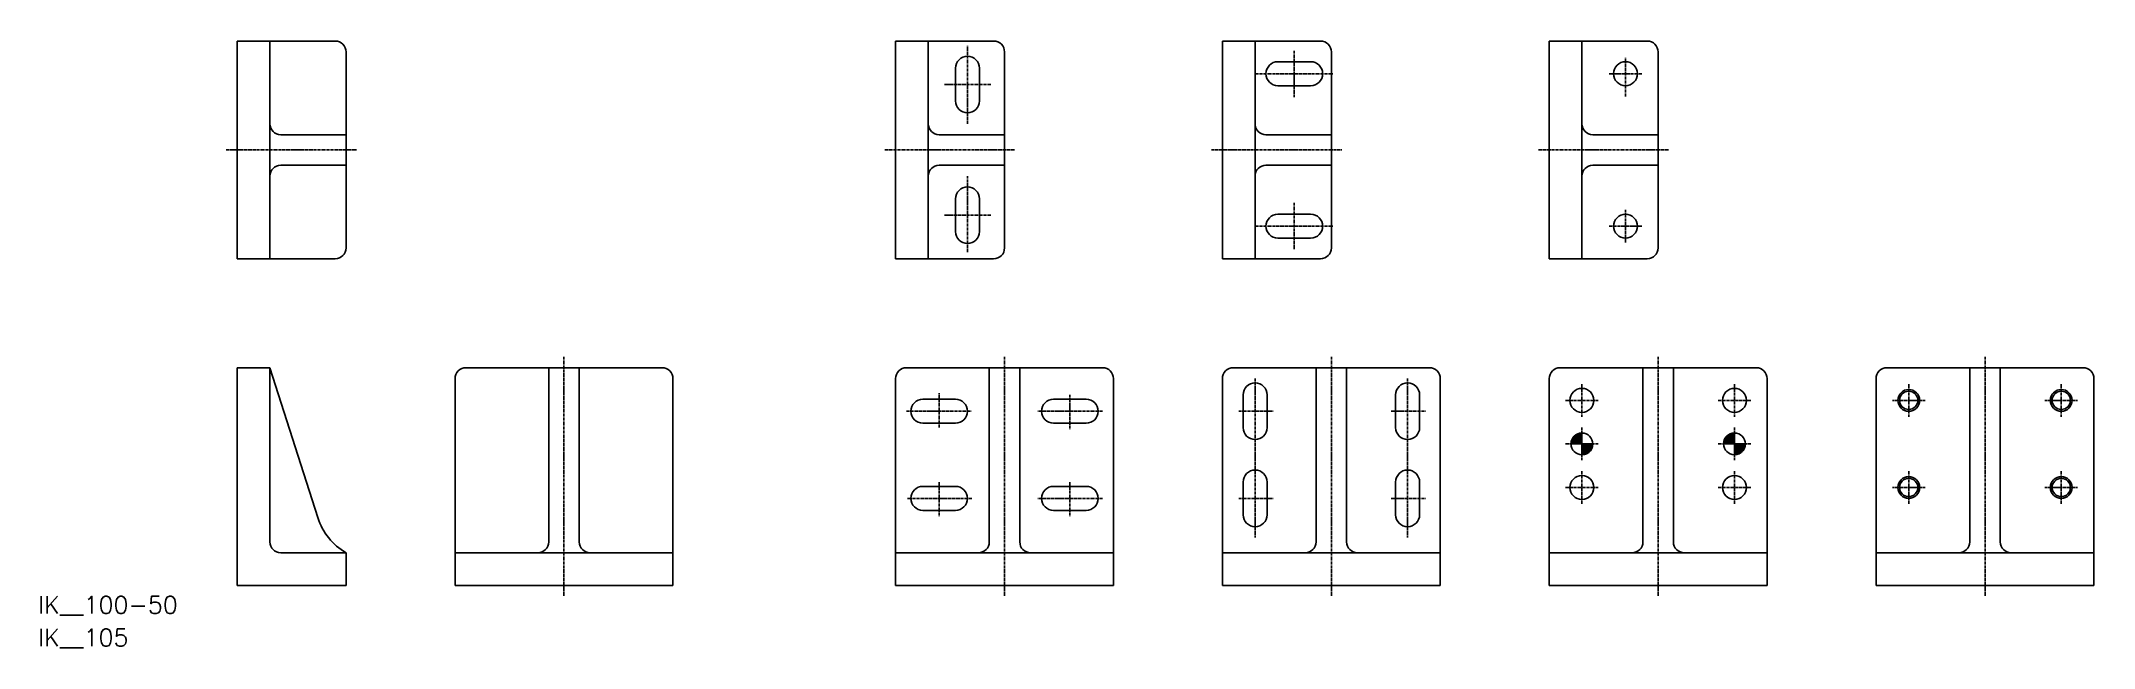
# Model space of a CAD drawing. Extents: x 11 to 954, y 9 to 288.
import ezdxf

# ---------------------------------------------------------------- set-up
doc = ezdxf.new("R2010")
doc.units = 0
doc.linetypes.add('CENTER', pattern=[2, 1.25, -0.25, 0.25, -0.25])
doc.layers.get('0').update_dxf_attribs({"linetype": 'CONTINUOUS'})
doc.layers.add('CENTER', color=1, linetype='CENTER')
doc.styles.get("Standard").update_dxf_attribs({"font": 'txt.shx'})

# ---------------------------------------------------------------- blocks, each defined once
blk = doc.blocks.new('*U8')
at = {"color": 7, "linetype": 'CONTINUOUS'}
for p, q in [((783.71, 104.04), (783.58, 102.93)), ((784.08, 105.1), (783.71, 104.04)), ((784.67, 106.05), (784.08, 105.1)), ((785.46, 106.84), (784.67, 106.05)), ((786.41, 107.43), (785.46, 106.84)), ((787.47, 107.8), (786.41, 107.43)), ((788.58, 107.93), (787.47, 107.8)), ((788.58, 107.8), (788.58, 107.93)), ((788.58, 107.8), (788.58, 107.43)), ((788.58, 107.43), (788.58, 106.84)), ((788.58, 106.84), (788.58, 106.05)), ((788.58, 106.05), (788.58, 105.1)), ((788.58, 105.1), (788.58, 104.04)), ((788.58, 104.04), (788.58, 102.93)), ((783.58, 102.93), (788.58, 102.93)), ((788.58, 102.93), (793.58, 102.93)), ((788.58, 102.93), (788.58, 101.82)), ((788.58, 101.82), (788.58, 100.76)), ((788.58, 100.76), (788.58, 99.81)), ((788.58, 99.81), (788.58, 99.02)), ((788.58, 99.02), (788.58, 98.42)), ((788.58, 98.42), (788.58, 98.05)), ((789.69, 98.05), (788.58, 97.93)), ((788.58, 97.93), (788.58, 98.05)), ((790.75, 98.42), (789.69, 98.05)), ((791.7, 99.02), (790.75, 98.42)), ((792.49, 99.81), (791.7, 99.02)), ((793.09, 100.76), (792.49, 99.81)), ((793.45, 101.82), (793.09, 100.76)), ((793.58, 102.93), (793.45, 101.82))]:
    blk.add_line(p, q, dxfattribs=at)
for points in [[(783.71, 104.04), (783.58, 102.93), (788.58, 102.93)], [(784.08, 105.1), (783.71, 104.04), (788.58, 104.04)], [(784.67, 106.05), (784.08, 105.1), (788.58, 105.1)], [(785.46, 106.84), (784.67, 106.05), (788.58, 106.05)], [(786.41, 107.43), (785.46, 106.84), (788.58, 106.84)], [(787.47, 107.8), (786.41, 107.43), (788.58, 107.43)], [(788.58, 107.93), (787.47, 107.8), (788.58, 107.8)], [(783.58, 102.93), (783.58, 102.93), (788.58, 102.93)], [(788.58, 102.93), (788.58, 102.93), (793.58, 102.93)], [(788.58, 102.93), (788.58, 101.82), (793.45, 101.82)], [(788.58, 101.82), (788.58, 100.76), (793.09, 100.76)], [(788.58, 100.76), (788.58, 99.81), (792.49, 99.81)], [(788.58, 99.81), (788.58, 99.02), (791.7, 99.02)], [(788.58, 99.02), (788.58, 98.42), (790.75, 98.42)], [(788.58, 98.42), (788.58, 98.05), (789.69, 98.05)]]:
    blk.add_solid(points, dxfattribs=at)
at = {"color": 7, "linetype": 'CONTINUOUS', "extrusion": (0, 0, -1)}
for points in [[(-783.71, 104.04), (-788.58, 104.04), (-788.58, 102.93)], [(-784.08, 105.1), (-788.58, 105.1), (-788.58, 104.04)], [(-784.67, 106.05), (-788.58, 106.05), (-788.58, 105.1)], [(-785.46, 106.84), (-788.58, 106.84), (-788.58, 106.05)], [(-786.41, 107.43), (-788.58, 107.43), (-788.58, 106.84)], [(-787.47, 107.8), (-788.58, 107.8), (-788.58, 107.43)], [(-788.58, 102.93), (-793.58, 102.93), (-793.45, 101.82)], [(-788.58, 101.82), (-793.45, 101.82), (-793.09, 100.76)], [(-788.58, 100.76), (-793.09, 100.76), (-792.49, 99.81)], [(-788.58, 99.81), (-792.49, 99.81), (-791.7, 99.02)], [(-788.58, 99.02), (-791.7, 99.02), (-790.75, 98.42)], [(-788.58, 98.42), (-790.75, 98.42), (-789.69, 98.05)], [(-788.58, 98.05), (-789.69, 98.05), (-788.58, 97.93)]]:
    blk.add_solid(points, dxfattribs=at)
blk = doc.blocks.new('*U9')
at = {"color": 7, "linetype": 'CONTINUOUS'}
for p, q in [((713.71, 104.04), (713.58, 102.93)), ((714.08, 105.1), (713.71, 104.04)), ((714.67, 106.05), (714.08, 105.1)), ((715.46, 106.84), (714.67, 106.05)), ((716.41, 107.43), (715.46, 106.84)), ((717.47, 107.8), (716.41, 107.43)), ((718.58, 107.93), (717.47, 107.8)), ((718.58, 107.8), (718.58, 107.93)), ((718.58, 107.8), (718.58, 107.43)), ((718.58, 107.43), (718.58, 106.84)), ((718.58, 106.84), (718.58, 106.05)), ((718.58, 106.05), (718.58, 105.1)), ((718.58, 105.1), (718.58, 104.04)), ((718.58, 104.04), (718.58, 102.93)), ((713.58, 102.93), (718.58, 102.93)), ((718.58, 102.93), (723.58, 102.93)), ((718.58, 102.93), (718.58, 101.82)), ((718.58, 101.82), (718.58, 100.76)), ((718.58, 100.76), (718.58, 99.81)), ((718.58, 99.81), (718.58, 99.02)), ((718.58, 99.02), (718.58, 98.42)), ((718.58, 98.42), (718.58, 98.05)), ((719.69, 98.05), (718.58, 97.93)), ((718.58, 97.93), (718.58, 98.05)), ((720.75, 98.42), (719.69, 98.05)), ((721.7, 99.02), (720.75, 98.42)), ((722.49, 99.81), (721.7, 99.02)), ((723.09, 100.76), (722.49, 99.81)), ((723.45, 101.82), (723.09, 100.76)), ((723.58, 102.93), (723.45, 101.82))]:
    blk.add_line(p, q, dxfattribs=at)
for points in [[(713.71, 104.04), (713.58, 102.93), (718.58, 102.93)], [(714.08, 105.1), (713.71, 104.04), (718.58, 104.04)], [(714.67, 106.05), (714.08, 105.1), (718.58, 105.1)], [(715.46, 106.84), (714.67, 106.05), (718.58, 106.05)], [(716.41, 107.43), (715.46, 106.84), (718.58, 106.84)], [(717.47, 107.8), (716.41, 107.43), (718.58, 107.43)], [(718.58, 107.93), (717.47, 107.8), (718.58, 107.8)], [(713.58, 102.93), (713.58, 102.93), (718.58, 102.93)], [(718.58, 102.93), (718.58, 102.93), (723.58, 102.93)], [(718.58, 102.93), (718.58, 101.82), (723.45, 101.82)], [(718.58, 101.82), (718.58, 100.76), (723.09, 100.76)], [(718.58, 100.76), (718.58, 99.81), (722.49, 99.81)], [(718.58, 99.81), (718.58, 99.02), (721.7, 99.02)], [(718.58, 99.02), (718.58, 98.42), (720.75, 98.42)], [(718.58, 98.42), (718.58, 98.05), (719.69, 98.05)]]:
    blk.add_solid(points, dxfattribs=at)
at = {"color": 7, "linetype": 'CONTINUOUS', "extrusion": (0, 0, -1)}
for points in [[(-713.71, 104.04), (-718.58, 104.04), (-718.58, 102.93)], [(-714.08, 105.1), (-718.58, 105.1), (-718.58, 104.04)], [(-714.67, 106.05), (-718.58, 106.05), (-718.58, 105.1)], [(-715.46, 106.84), (-718.58, 106.84), (-718.58, 106.05)], [(-716.41, 107.43), (-718.58, 107.43), (-718.58, 106.84)], [(-717.47, 107.8), (-718.58, 107.8), (-718.58, 107.43)], [(-718.58, 102.93), (-723.58, 102.93), (-723.45, 101.82)], [(-718.58, 101.82), (-723.45, 101.82), (-723.09, 100.76)], [(-718.58, 100.76), (-723.09, 100.76), (-722.49, 99.81)], [(-718.58, 99.81), (-722.49, 99.81), (-721.7, 99.02)], [(-718.58, 99.02), (-721.7, 99.02), (-720.75, 98.42)], [(-718.58, 98.42), (-720.75, 98.42), (-719.69, 98.05)], [(-718.58, 98.05), (-719.69, 98.05), (-718.58, 97.93)]]:
    blk.add_solid(points, dxfattribs=at)

msp = doc.modelspace()

# ---------------------------------------------------------------- linework, layer by layer
at = {"color": 7, "linetype": 'CONTINUOUS'}
for p, q in [((101.37, 287.93), (146.37, 287.93)), ((101.37, 187.93), (101.37, 287.93)), ((116.37, 187.93), (116.37, 287.93)), ((151.37, 282.93), (151.37, 192.93)), ((403.58, 287.93), (448.58, 287.93)), ((403.58, 187.93), (403.58, 287.93)), ((418.58, 187.93), (418.58, 287.93)), ((453.58, 282.93), (453.58, 192.93)), ((553.58, 287.93), (598.58, 287.93)), ((553.58, 187.93), (553.58, 287.93)), ((568.58, 187.93), (568.58, 287.93)), ((603.58, 282.93), (603.58, 192.93)), ((703.58, 287.93), (748.58, 287.93)), ((703.58, 187.93), (703.58, 287.93)), ((718.58, 187.93), (718.58, 287.93)), ((753.58, 282.93), (753.58, 192.93)), ((431.08, 275.43), (431.08, 260.43)), ((442.08, 275.43), (442.08, 260.43)), ((594.08, 278.43), (579.08, 278.43)), ((594.08, 267.43), (579.08, 267.43)), ((151.37, 244.93), (121.37, 244.93)), ((453.58, 244.93), (423.58, 244.93)), ((603.58, 244.93), (573.58, 244.93)), ((753.58, 244.93), (723.58, 244.93)), ((151.37, 230.93), (121.37, 230.93)), ((453.58, 230.93), (423.58, 230.93)), ((603.58, 230.93), (573.58, 230.93)), ((753.58, 230.93), (723.58, 230.93)), ((431.08, 215.43), (431.08, 200.43)), ((442.08, 215.43), (442.08, 200.43)), ((594.08, 208.43), (579.08, 208.43)), ((594.08, 197.43), (579.08, 197.43)), ((146.37, 187.93), (101.37, 187.93)), ((448.58, 187.93), (403.58, 187.93)), ((598.58, 187.93), (553.58, 187.93)), ((748.58, 187.93), (703.58, 187.93)), ((101.37, 137.93), (101.37, 37.93)), ((101.37, 137.93), (116.37, 137.93)), ((116.37, 137.93), (116.37, 57.93)), ((116.37, 137.93), (116.37, 72.18)), ((201.37, 132.93), (201.37, 37.93)), ((296.37, 137.93), (206.37, 137.93)), ((244.37, 137.93), (244.37, 57.93)), ((258.37, 137.93), (258.37, 57.93)), ((301.37, 37.93), (301.37, 132.93)), ((403.58, 132.93), (403.58, 37.93)), ((498.58, 137.93), (408.58, 137.93)), ((446.58, 137.93), (446.58, 57.93)), ((460.58, 137.93), (460.58, 57.93)), ((503.58, 37.93), (503.58, 132.93)), ((553.58, 132.93), (553.58, 37.93)), ((648.58, 137.93), (558.58, 137.93)), ((596.58, 137.93), (596.58, 57.93)), ((610.58, 137.93), (610.58, 57.93)), ((653.58, 37.93), (653.58, 132.93)), ((703.58, 132.93), (703.58, 37.93)), ((798.58, 137.93), (708.58, 137.93)), ((746.58, 137.93), (746.58, 57.93)), ((760.58, 137.93), (760.58, 57.93)), ((803.58, 37.93), (803.58, 132.93)), ((853.58, 132.93), (853.58, 37.93)), ((948.58, 137.93), (858.58, 137.93)), ((896.58, 137.93), (896.58, 57.93)), ((910.58, 137.93), (910.58, 57.93)), ((953.58, 37.93), (953.58, 132.93)), ((416.08, 123.43), (431.08, 123.43)), ((491.08, 123.43), (476.08, 123.43)), ((563.08, 125.43), (563.08, 110.43)), ((574.08, 125.43), (574.08, 110.43)), ((633.08, 125.43), (633.08, 110.43)), ((644.08, 125.43), (644.08, 110.43)), ((416.08, 112.43), (431.08, 112.43)), ((491.08, 112.43), (476.08, 112.43)), ((563.08, 85.43), (563.08, 70.43)), ((574.08, 85.43), (574.08, 70.43)), ((633.08, 85.43), (633.08, 70.43)), ((644.08, 85.43), (644.08, 70.43)), ((431.08, 83.43), (416.08, 83.43)), ((491.08, 83.43), (476.08, 83.43)), ((431.08, 72.43), (416.08, 72.43)), ((491.08, 72.43), (476.08, 72.43)), ((151.37, 52.93), (121.37, 52.93)), ((151.37, 37.93), (151.37, 52.93)), ((201.37, 52.93), (301.37, 52.93)), ((403.58, 52.93), (503.58, 52.93)), ((553.58, 52.93), (653.58, 52.93)), ((703.58, 52.93), (803.58, 52.93)), ((853.58, 52.93), (953.58, 52.93)), ((101.37, 37.93), (151.37, 37.93)), ((201.37, 37.93), (301.37, 37.93)), ((403.58, 37.93), (503.58, 37.93)), ((553.58, 37.93), (653.58, 37.93)), ((703.58, 37.93), (803.58, 37.93)), ((853.58, 37.93), (953.58, 37.93))]:
    msp.add_line(p, q, dxfattribs=at)
msp.add_lwpolyline([(116.37, 137.93), (138.39, 69.09, 0.185746), (151.37, 52.93, 0.166713)], format="xyb", dxfattribs=at)
for centre, radius in [((738.58, 272.93), 5.5), ((738.58, 202.93), 5.5), ((718.58, 122.93), 5.5), ((788.58, 122.93), 5.5), ((868.58, 122.93), 4.19), ((938.58, 122.93), 4.19), ((718.58, 102.93), 5), ((788.58, 102.93), 5), ((718.58, 82.93), 5.5), ((788.58, 82.93), 5.5), ((868.58, 82.93), 4.19), ((938.58, 82.93), 4.19)]:
    msp.add_circle(centre, radius, dxfattribs=at)
at = {"color": 3, "linetype": 'CONTINUOUS'}
for centre in [(868.58, 122.93), (938.58, 122.93), (868.58, 82.93), (938.58, 82.93)]:
    msp.add_circle(centre, 5, dxfattribs=at)
at = {"color": 7, "linetype": 'CONTINUOUS'}
for centre, radius, start, end in [((146.37, 282.93), 5, 0, 90), ((448.58, 282.93), 5, 0, 90), ((598.58, 282.93), 5, 0, 90), ((748.58, 282.93), 5, 0, 90), ((436.58, 275.43), 5.5, 0, 180), ((579.08, 272.93), 5.5, 90, 270), ((594.08, 272.93), 5.5, 270, 90), ((436.58, 260.43), 5.5, 180, 0), ((121.37, 249.93), 5, 180, 270), ((423.58, 249.93), 5, 180, 270), ((573.58, 249.93), 5, 180, 270), ((723.58, 249.93), 5, 180, 270), ((121.37, 225.93), 5, 90, 180), ((423.58, 225.93), 5, 90, 180), ((573.58, 225.93), 5, 90, 180), ((723.58, 225.93), 5, 90, 180), ((436.58, 215.43), 5.5, 0, 180), ((579.08, 202.93), 5.5, 90, 270), ((594.08, 202.93), 5.5, 270, 90), ((436.58, 200.43), 5.5, 180, 0), ((146.37, 192.93), 5, 270, 0), ((448.58, 192.93), 5, 270, 0), ((598.58, 192.93), 5, 270, 0), ((748.58, 192.93), 5, 270, 0), ((206.37, 132.93), 5, 90, 180), ((296.37, 132.93), 5, 0, 90), ((408.58, 132.93), 5, 90, 180), ((498.58, 132.93), 5, 0, 90), ((558.58, 132.93), 5, 90, 180), ((648.58, 132.93), 5, 0, 90), ((708.58, 132.93), 5, 90, 180), ((798.58, 132.93), 5, 0, 90), ((858.58, 132.93), 5, 90, 180), ((948.58, 132.93), 5, 0, 90), ((416.08, 117.93), 5.5, 90, 270), ((431.08, 117.93), 5.5, 270, 90), ((476.08, 117.93), 5.5, 90, 270), ((491.08, 117.93), 5.5, 270, 90), ((568.58, 125.43), 5.5, 0, 180), ((638.58, 125.43), 5.5, 0, 180), ((568.58, 110.43), 5.5, 180, 0), ((638.58, 110.43), 5.5, 180, 0), ((568.58, 85.43), 5.5, 0, 180), ((638.58, 85.43), 5.5, 0, 180), ((416.08, 77.93), 5.5, 90, 270), ((431.08, 77.93), 5.5, 270, 90), ((476.08, 77.93), 5.5, 90, 270), ((491.08, 77.93), 5.5, 270, 90), ((568.58, 70.43), 5.5, 180, 0), ((638.58, 70.43), 5.5, 180, 0), ((121.37, 57.93), 5, 180, 270), ((239.37, 57.93), 5, 270, 0), ((263.37, 57.93), 5, 180, 270), ((441.58, 57.93), 5, 270, 0), ((465.58, 57.93), 5, 180, 270), ((591.58, 57.93), 5, 270, 0), ((615.58, 57.93), 5, 180, 270), ((741.58, 57.93), 5, 270, 0), ((765.58, 57.93), 5, 180, 270), ((891.58, 57.93), 5, 270, 0), ((915.58, 57.93), 5, 180, 270)]:
    msp.add_arc(centre, radius, start, end, dxfattribs=at)
at = {"layer": 'CENTER', "color": 1, "linetype": 'CENTER'}
for p, q in [((436.58, 249.93), (436.58, 285.93)), ((586.58, 283.43), (586.58, 262.18)), ((738.58, 262.43), (738.58, 280.43)), ((426.08, 267.93), (447.33, 267.93)), ((568.58, 272.93), (604.58, 272.93)), ((746.08, 272.93), (731.08, 272.93)), ((96.37, 237.93), (156.37, 237.93)), ((398.58, 237.93), (458.58, 237.93)), ((548.58, 237.93), (608.58, 237.93)), ((698.58, 237.93), (758.58, 237.93)), ((436.58, 190.93), (436.58, 225.93)), ((426.08, 207.93), (447.33, 207.93)), ((586.58, 192.43), (586.58, 213.68)), ((738.58, 210.43), (738.58, 195.43)), ((568.58, 202.93), (604.58, 202.93)), ((731.08, 202.93), (746.08, 202.93)), ((251.37, 142.93), (251.37, 32.93)), ((453.58, 142.93), (453.58, 32.93)), ((603.58, 142.93), (603.58, 32.93)), ((753.58, 142.93), (753.58, 32.93)), ((903.58, 142.93), (903.58, 32.93)), ((568.58, 132.93), (568.58, 59.93)), ((638.58, 132.93), (638.58, 59.93)), ((423.58, 110.43), (423.58, 126.43)), ((483.58, 125.43), (483.58, 109.43)), ((726.08, 122.93), (711.08, 122.93)), ((718.58, 130.43), (718.58, 115.43)), ((781.08, 122.93), (796.08, 122.93)), ((788.58, 130.43), (788.58, 115.43)), ((876.08, 122.93), (861.08, 122.93)), ((868.58, 130.43), (868.58, 115.43)), ((931.08, 122.93), (946.08, 122.93)), ((938.58, 130.43), (938.58, 115.43)), ((408.58, 117.93), (438.58, 117.93)), ((498.58, 117.93), (468.58, 117.93)), ((561.08, 117.93), (577.08, 117.93)), ((631.08, 117.93), (647.08, 117.93)), ((718.58, 110.43), (718.58, 95.43)), ((788.58, 110.43), (788.58, 95.43)), ((726.08, 102.93), (711.08, 102.93)), ((781.08, 102.93), (796.08, 102.93)), ((423.58, 85.43), (423.58, 69.43)), ((483.58, 85.43), (483.58, 69.43)), ((718.58, 90.43), (718.58, 75.43)), ((788.58, 90.43), (788.58, 75.43)), ((868.58, 90.43), (868.58, 75.43)), ((938.58, 90.43), (938.58, 75.43)), ((438.58, 77.93), (408.58, 77.93)), ((498.58, 77.93), (468.58, 77.93)), ((561.08, 77.93), (577.08, 77.93)), ((631.08, 77.93), (647.08, 77.93)), ((726.08, 82.93), (711.08, 82.93)), ((781.08, 82.93), (796.08, 82.93)), ((876.08, 82.93), (861.08, 82.93)), ((931.08, 82.93), (946.08, 82.93))]:
    msp.add_line(p, q, dxfattribs=at)

# ---------------------------------------------------------------- block references
at = {"color": 7, "linetype": 'CONTINUOUS'}
for name in ['*U9', '*U8']:
    msp.add_blockref(name, (0, 0), dxfattribs=at)

# ---------------------------------------------------------------- texts
for s, p in [('IK__100-50', (10, 25)), ('IK__105', (10, 10))]:
    msp.add_text(s, height=8, dxfattribs=at).set_placement(p)

doc.saveas('drawing.dxf')
